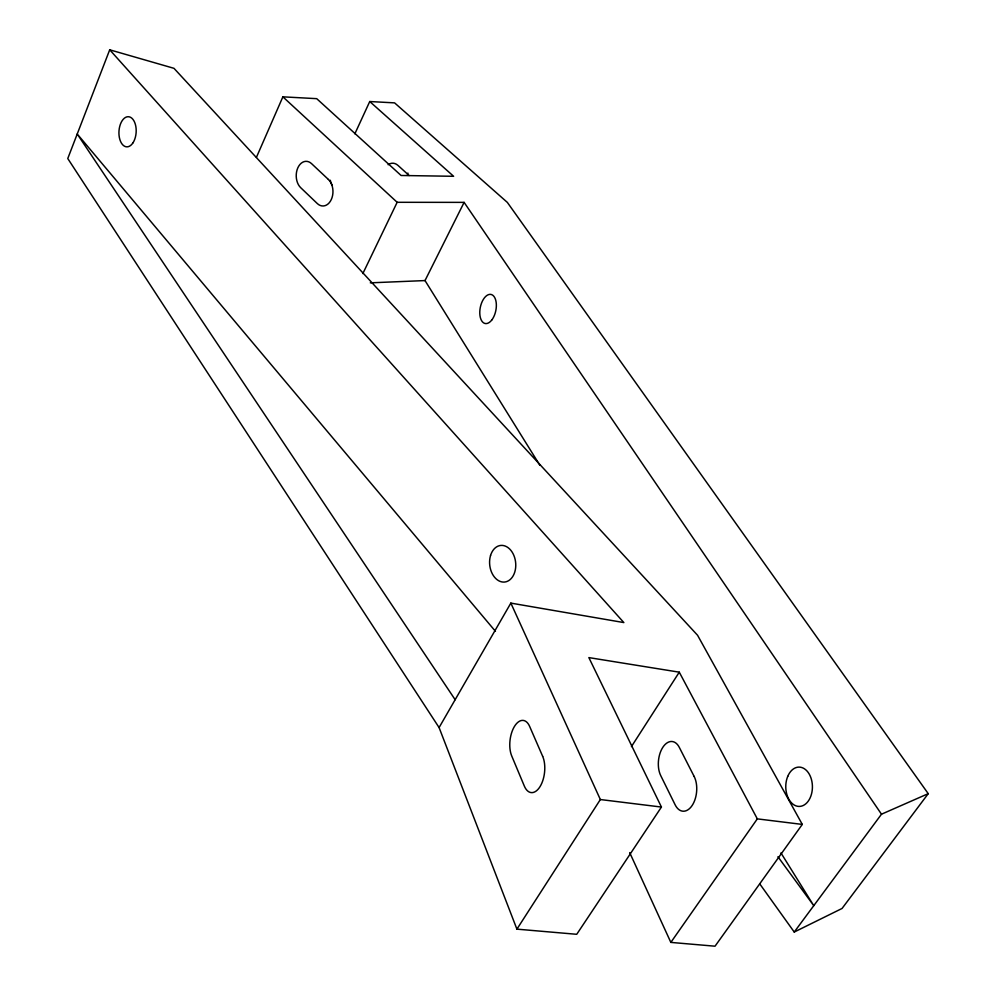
<?xml version="1.0" encoding="UTF-8"?>
<svg xmlns="http://www.w3.org/2000/svg" width="996" height="996" viewBox="0 0 996 996"><rect width="100%" height="100%" fill="white"/><g stroke="black" fill="none" stroke-linecap="round" stroke-linejoin="round"><path stroke-width="1.49" d="M802.29 824.414L697.573 635.274L173.976 68.326L109.709 49.8L67.765 158.538L439.087 727.566L516.912 929.144L576.734 934.298L661.431 807.059L588.86 657.597L679.272 672.176L757.321 818.874L802.29 824.414L715.028 946.2L670.843 942.403L629.696 852.613M256.42 157.368L282.876 96.836L316.703 98.666L401.089 175.483L453.616 176.292L369.74 101.53L354.862 133.813M362.855 273.564L397.155 202.3L464.111 202.375L881.485 814.205L794.235 932.044L759.811 883.962M539.832 465.207L425.018 280.573L464.111 202.375M439.087 727.566L510.848 603.103L623.857 622.575L109.709 49.8M631.439 746.602L679.272 672.176M516.912 929.144L600.351 799.539L510.848 603.103M670.843 942.403L757.321 818.874M369.74 101.53L394.59 102.874L507.35 202.412L928.235 793.663L842.056 908.464L794.235 932.044M881.485 814.205L928.235 793.663M370.3 282.839L425.018 280.573M600.351 799.539L661.431 807.059M409.119 175.508L398.002 165.423A13.732 9.885 -89.4 0 0 388.129 164.701M282.876 96.836L397.155 202.3M495.448 631.327L77.227 134.012L455.147 699.702M777.938 856.747L813.757 905.675L780.951 852.925M407.501 175.371A13.546 9.873 -89.3 0 1 407.912 173.08M332.365 185.555A14.118 9.923 -89.8 0 1 330.299 180.239M328.394 179.454L311.561 163.643A14.367 9.935 -90 0 0 297.841 167.814A14.367 9.935 -90 0 0 300.68 187.671L317.313 203.558A14.454 10.085 89.7 0 0 331.307 199.524A14.454 10.085 89.7 0 0 328.394 179.454M694.137 776.432L679.309 747.386A20.194 11.628 -84.1 0 0 662.875 747.249A20.194 11.628 -84.1 0 0 660.722 775.598L675.139 804.805A20.555 11.964 -84.8 0 0 692.12 805.527A20.555 11.964 -84.8 0 0 694.137 776.432M542.658 756.313L529.623 726.383A21.016 10.732 -83.1 0 0 514.409 726.507A21.016 10.732 -83.1 0 0 511.72 755.952L524.332 786.068A21.402 11.056 -83.6 0 0 540.069 786.566A21.402 11.056 -83.6 0 0 542.658 756.313M491.725 320.09A14.84 7.931 -78.7 0 0 492.684 295.177A14.84 7.931 -78.7 0 0 479.786 311.673A14.84 7.931 -78.7 0 0 491.725 320.09M787.724 776.419A19.659 13.322 89.6 0 0 798.755 806.424A19.659 13.322 89.6 0 0 810.806 777.49A19.659 13.322 89.6 0 0 787.724 776.419M490.542 555.544A18.414 13.023 83.7 0 0 504.462 582.062A18.414 13.023 83.7 0 0 513.015 553.614A18.414 13.023 83.7 0 0 490.542 555.544M133.003 142.789A15.089 8.603 -86.6 0 0 130.638 117.354A15.089 8.603 -86.6 0 0 119.034 135.207A15.089 8.603 -86.6 0 0 133.003 142.789"/></g></svg>
